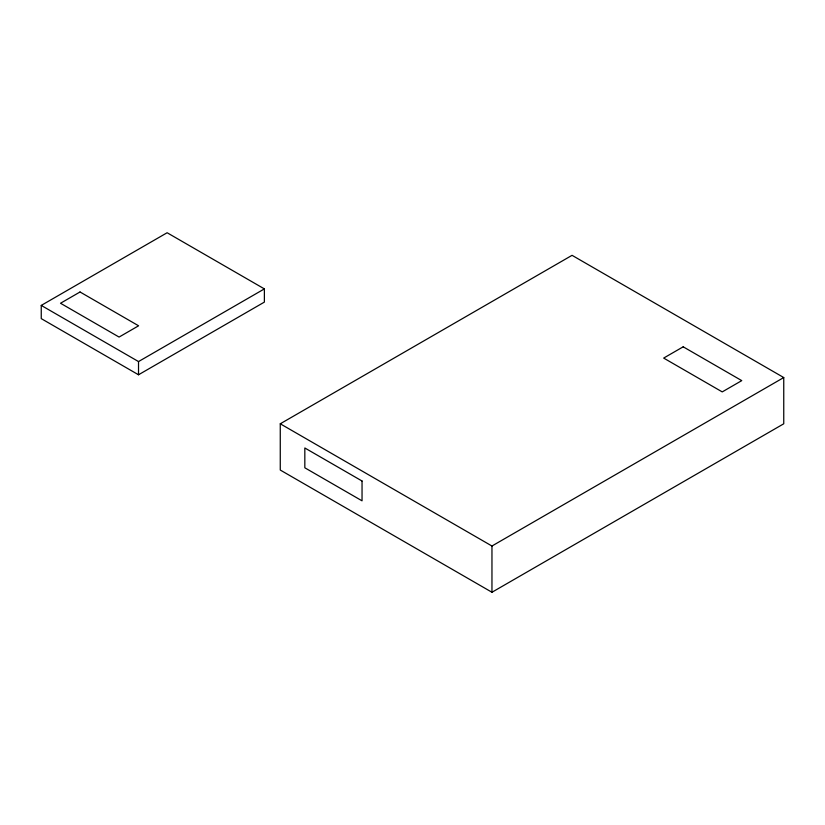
<?xml version="1.0" encoding="UTF-8"?>
<svg xmlns="http://www.w3.org/2000/svg" width="825" height="825" viewBox="0 0 825 825"><rect width="100%" height="100%" fill="white"/><g stroke="black" fill="none" stroke-linecap="round" stroke-linejoin="round"><path stroke-width="1.24" d="M41.25 305.415L167.124 232.743L264.382 288.894L264.382 302.105L138.517 374.777L41.25 318.625L41.25 305.415L138.517 361.567L264.382 288.894M280.263 423.792L572.055 255.327L783.75 377.551L783.75 423.792L491.958 592.257L280.263 470.044L280.263 423.792L491.958 546.016L783.75 377.551M491.958 546.016L491.958 592.257M138.517 361.567L138.517 374.777M80.035 291.988L60.514 303.249L119.078 337.064L138.6 325.793L80.035 291.988M683.193 346.809L663.671 358.081L722.236 391.896L741.757 380.624L683.193 346.809M362.041 481.006L304.827 447.975L304.827 467.796L362.041 500.827L362.041 481.006"/></g></svg>
